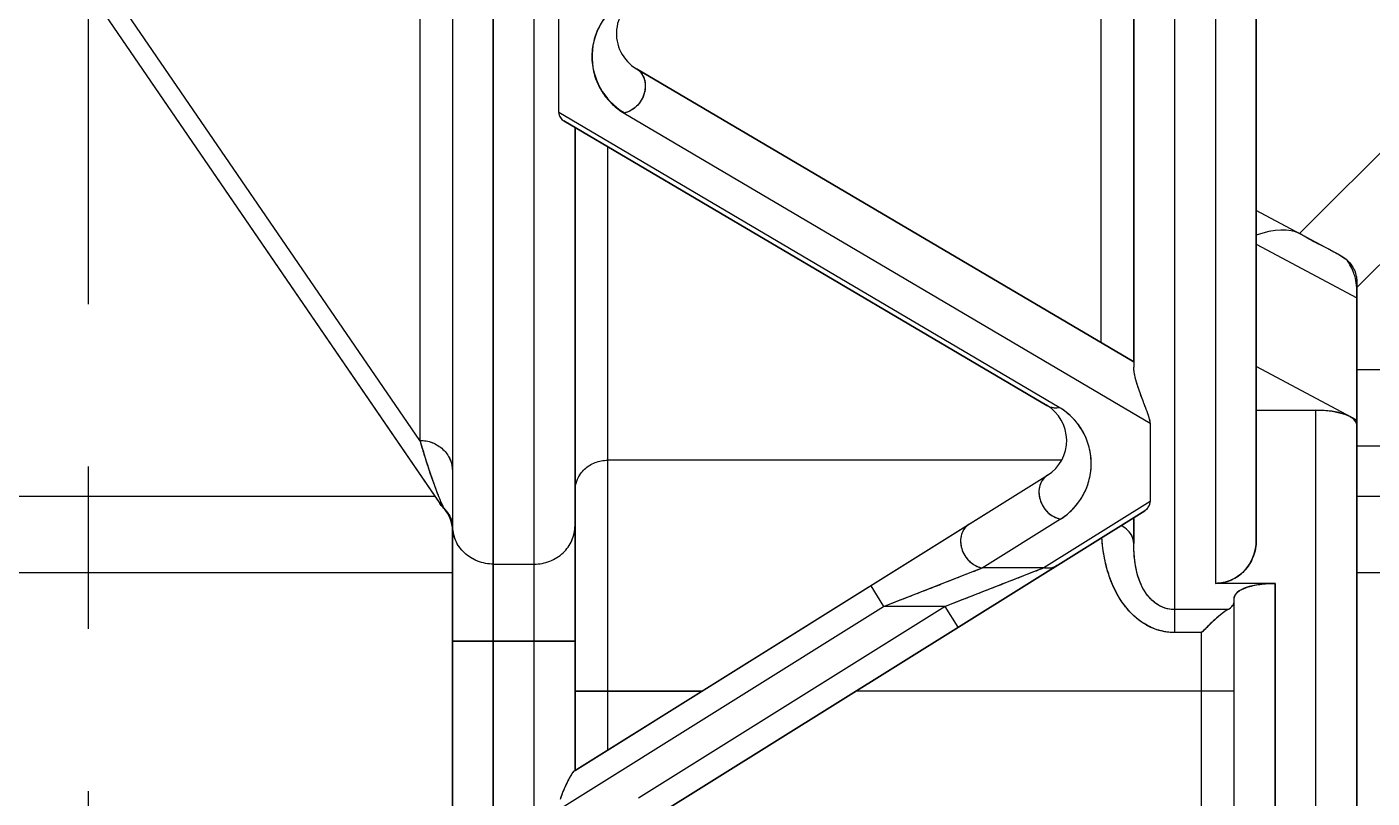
# Model space of a CAD drawing. Header units: millimetres. Extents: x 27275 to 28529, y -21406 to -20519.
# Drawn here: x 27855.51 to 27872.08, y -20841.21 to -20831.71 of the extents above; entities that cross this region are included whole.
import ezdxf

# ---------------------------------------------------------------- set-up
doc = ezdxf.new("R2010")
doc.units = ezdxf.units.MM
doc.header["$LTSCALE"] = 8
doc.linetypes.add('CENTER', pattern=[2, 1.25, -0.25, 0.25, -0.25])
for name, color, linetype in [('Cav-cor', 30, 'Continuous'), ('CL', 1, 'Continuous'), ('PRODUCT', 1, 'Continuous')]:
    doc.layers.add(name, color=color, linetype=linetype)

msp = doc.modelspace()

# ---------------------------------------------------------------- linework, layer by layer
at = {"layer": 'Cav-cor', "color": 241}
for p, q in [((27870.148, -20795.004), (27870.148, -20838.563)), ((27861.253, -20884.466), (27861.253, -20825.366)), ((27860.348, -20825.444), (27860.348, -20836.801)), ((27860.75, -20825.602), (27860.75, -20837.852)), ((27861.756, -20861.43), (27861.756, -20825.568)), ((27869.645, -20828.791), (27869.645, -20839.17)), ((27870.651, -20838.03), (27870.651, -20828.713)), ((27876.677, -20828.759), (27871.182, -20834.254)), ((27869.142, -20835.835), (27869.142, -20829.279)), ((27868.74, -20835.598), (27868.74, -20829.415)), ((27877.363, -20829.445), (27871.888, -20834.919)), ((27855.579, -20830.257), (27860.568, -20837.541)), ((27860.348, -20836.801), (27856.011, -20830.47)), ((27862.058, -20832.76), (27862.058, -20831.367)), ((27869.142, -20835.835), (27863.016, -20832.223)), ((27868.222, -20836.395), (27862.058, -20832.76)), ((27862.863, -20832.768), (27869.344, -20836.589)), ((27862.121, -20832.864), (27868.069, -20836.37)), ((27862.259, -20832.945), (27862.259, -20840.869)), ((27862.661, -20833.182), (27862.661, -20840.617)), ((27871.184, -20834.255), (27871.182, -20834.254)), ((27870.651, -20834.385), (27871.889, -20835.047)), ((27871.889, -20884.437), (27871.889, -20834.919)), ((27871.889, -20836.553), (27870.651, -20835.891)), ((27871.889, -20835.928), (27880.371, -20835.928)), ((27870.651, -20836.429), (27871.386, -20836.429)), ((27871.386, -20861.43), (27871.386, -20836.429)), ((27869.344, -20836.589), (27869.344, -20837.555)), ((27871.889, -20836.868), (27880.371, -20836.868)), ((27868.254, -20837.046), (27862.661, -20837.046)), ((27862.259, -20840.869), (27868.08, -20837.23)), ((27850.25, -20837.489), (27860.533, -20837.489)), ((27860.568, -20837.541), (27860.609, -20837.599)), ((27860.609, -20837.599), (27860.617, -20837.61)), ((27869.344, -20837.555), (27868.034, -20838.374)), ((27871.889, -20837.489), (27880.281, -20837.489)), ((27863.203, -20841.465), (27869.276, -20837.668)), ((27867.275, -20838.374), (27868.24, -20837.77)), ((27869.142, -20838.072), (27869.142, -20837.752)), ((27860.75, -20893.592), (27860.75, -20837.869)), ((27850.25, -20838.428), (27860.75, -20838.428)), ((27861.253, -20838.326), (27861.756, -20838.326)), ((27866.061, -20838.848), (27867.275, -20838.374)), ((27868.034, -20838.374), (27866.82, -20838.848)), ((27868.034, -20838.374), (27867.275, -20838.374)), ((27871.889, -20838.428), (27880.281, -20838.428)), ((27865.901, -20838.592), (27866.061, -20838.848)), ((27870.883, -20838.563), (27870.148, -20838.563)), ((27870.883, -20864.021), (27870.883, -20838.563)), ((27870.38, -20846.552), (27870.38, -20838.741)), ((27862.127, -20841.307), (27866.061, -20838.848)), ((27866.82, -20838.848), (27863.043, -20841.209)), ((27866.82, -20838.848), (27866.061, -20838.848)), ((27866.98, -20839.104), (27866.82, -20838.848)), ((27870.3, -20838.887), (27869.645, -20838.887)), ((27860.75, -20839.274), (27862.259, -20839.274)), ((27869.978, -20839.17), (27869.645, -20839.17)), ((27869.978, -20846.313), (27869.978, -20839.17)), ((27862.259, -20839.891), (27863.823, -20839.891)), ((27870.38, -20839.891), (27865.721, -20839.891))]:
    msp.add_line(p, q, dxfattribs=at)
for centre, radius, start, end in [((27863.272, -20831.79), 0.503, 108.6358, 239.4758), ((27863.27, -20832.071), 0.801, 116.6478, 239.4758), ((27867.813, -20836.803), 0.503, 302.01, 59.4758), ((27867.813, -20837.088), 0.805, 302.0098, 59.476), ((27860.944, -20837.342), 0.422, 217.5159, 220.9657), ((27860.878, -20837.404), 0.332, 218.2753, 220.4613), ((27860.922, -20837.367), 0.39, 220.524, 224.8825), ((27860.466, -20837.869), 0.284, 359.9934, 19.7677), ((27861.207, -20837.85), 0.457, 187.3784, 203.6505)]:
    msp.add_arc(centre, radius, start, end, dxfattribs=at)
for centre, major_axis, ratio, start_param, end_param in [((27870.651, -20834.654), (0.621, 0.313), 0.504607, 0.343802, 1.321373), ((27871.386, -20834.946), (0, 0.534), 0.942641, -1.570796, -1.520929), ((27871.386, -20836.607), (0.503, 0), 0.354119, 0, 1.570796), ((27870.148, -20838.03), (0, 0.534), 0.942641, -3.141593, -1.570796), ((27870.883, -20838.741), (0.503, 0), 0.354119, 1.570796, 3.141593)]:
    msp.add_ellipse(centre, major_axis=major_axis, ratio=ratio, start_param=start_param, end_param=end_param, dxfattribs=at)
for points, knots in [([(27863.016, -20832.223), (27863.038, -20832.236), (27863.079, -20832.273), (27863.131, -20832.374), (27863.127, -20832.532), (27863.032, -20832.692), (27862.92, -20832.757), (27862.863, -20832.768)], [0, 0, 0, 0, 0.111587, 0.228418, 0.48051, 0.748065, 1, 1, 1, 1]), ([(27862.058, -20832.76), (27862.058, -20832.783), (27862.073, -20832.825), (27862.105, -20832.854), (27862.121, -20832.864)], [0, 0, 0, 0, 0.535108, 1, 1, 1, 1]), ([(27871.568, -20834.46), (27871.525, -20834.437), (27871.443, -20834.396), (27871.333, -20834.34), (27871.249, -20834.293), (27871.203, -20834.265), (27871.184, -20834.255)], [0, 0, 0, 0, 0.340162, 0.628039, 0.850738, 1, 1, 1, 1]), ([(27871.769, -20834.581), (27871.752, -20834.569), (27871.687, -20834.526), (27871.619, -20834.487), (27871.568, -20834.46)], [0, 0, 0, 0, 0.260072, 1, 1, 1, 1]), ([(27871.871, -20834.803), (27871.866, -20834.783), (27871.842, -20834.704), (27871.803, -20834.631), (27871.769, -20834.581)], [0, 0, 0, 0, 0.254579, 1, 1, 1, 1]), ([(27869.344, -20836.589), (27869.344, -20836.571), (27869.335, -20836.531), (27869.315, -20836.469), (27869.288, -20836.4), (27869.259, -20836.324), (27869.226, -20836.238), (27869.191, -20836.138), (27869.159, -20836.024), (27869.142, -20835.941), (27869.142, -20835.898)], [0, 0, 0, 0, 0.076126, 0.167327, 0.269897, 0.383115, 0.508519, 0.650838, 0.822376, 1, 1, 1, 1]), ([(27868.069, -20836.37), (27868.091, -20836.383), (27868.142, -20836.401), (27868.195, -20836.4), (27868.222, -20836.395)], [0, 0, 0, 0, 0.48969, 1, 1, 1, 1]), ([(27860.348, -20836.801), (27860.364, -20836.858), (27860.428, -20837.068), (27860.496, -20837.277), (27860.553, -20837.427)], [0, 0, 0, 0, 0.269838, 1, 1, 1, 1]), ([(27860.348, -20836.801), (27860.4, -20836.801), (27860.504, -20836.82), (27860.638, -20836.904), (27860.729, -20837.029), (27860.75, -20837.13), (27860.75, -20837.179)], [0, 0, 0, 0, 0.257136, 0.510152, 0.757222, 1, 1, 1, 1]), ([(27862.259, -20837.425), (27862.259, -20837.376), (27862.28, -20837.275), (27862.371, -20837.149), (27862.504, -20837.065), (27862.609, -20837.046), (27862.661, -20837.046)], [0, 0, 0, 0, 0.243144, 0.490359, 0.743221, 1, 1, 1, 1]), ([(27868.08, -20837.23), (27868.058, -20837.244), (27868.018, -20837.281), (27867.967, -20837.383), (27867.973, -20837.54), (27868.07, -20837.698), (27868.182, -20837.76), (27868.24, -20837.77)], [0, 0, 0, 0, 0.112494, 0.229818, 0.481283, 0.747568, 1, 1, 1, 1]), ([(27860.553, -20837.427), (27860.559, -20837.443), (27860.583, -20837.505), (27860.608, -20837.566), (27860.629, -20837.61)], [0, 0, 0, 0, 0.266935, 1, 1, 1, 1]), ([(27869.276, -20837.668), (27869.283, -20837.664), (27869.31, -20837.644), (27869.33, -20837.614), (27869.338, -20837.589)], [0, 0, 0, 0, 0.234469, 1, 1, 1, 1]), ([(27869.338, -20837.589), (27869.339, -20837.587), (27869.342, -20837.576), (27869.344, -20837.564), (27869.344, -20837.555)], [0, 0, 0, 0, 0.236219, 1, 1, 1, 1]), ([(27861.756, -20838.326), (27861.821, -20838.326), (27861.952, -20838.302), (27862.119, -20838.197), (27862.232, -20838.04), (27862.259, -20837.914), (27862.259, -20837.852)], [0, 0, 0, 0, 0.256779, 0.509641, 0.756856, 1, 1, 1, 1]), ([(27867.115, -20837.833), (27867.093, -20837.847), (27867.053, -20837.884), (27867.002, -20837.986), (27867.008, -20838.143), (27867.105, -20838.301), (27867.217, -20838.363), (27867.275, -20838.374)], [0, 0, 0, 0, 0.112492, 0.229815, 0.481282, 0.747569, 1, 1, 1, 1]), ([(27869.044, -20837.889), (27869.031, -20837.878), (27869.011, -20837.865), (27868.991, -20837.853), (27868.985, -20837.85)], [0, 0, 0, 0, 0.744033, 1, 1, 1, 1]), ([(27869.142, -20838.072), (27869.142, -20838.038), (27869.123, -20837.967), (27869.074, -20837.912), (27869.044, -20837.889)], [0, 0, 0, 0, 0.473514, 1, 1, 1, 1]), ([(27860.897, -20838.187), (27860.886, -20838.176), (27860.842, -20838.131), (27860.807, -20838.077), (27860.788, -20838.033)], [0, 0, 0, 0, 0.252537, 1, 1, 1, 1]), ([(27869.645, -20839.17), (27869.572, -20839.17), (27869.426, -20839.146), (27869.23, -20839.046), (27869.071, -20838.9), (27868.912, -20838.676), (27868.794, -20838.37), (27868.757, -20838.119), (27868.748, -20837.999)], [0, 0, 0, 0, 0.135241, 0.269595, 0.402073, 0.531473, 0.776517, 1, 1, 1, 1]), ([(27869.645, -20838.887), (27869.589, -20838.887), (27869.478, -20838.861), (27869.348, -20838.764), (27869.26, -20838.644), (27869.189, -20838.485), (27869.149, -20838.292), (27869.142, -20838.142), (27869.142, -20838.072)], [0, 0, 0, 0, 0.159449, 0.31, 0.448482, 0.575631, 0.802161, 1, 1, 1, 1]), ([(27861.253, -20838.326), (27861.188, -20838.326), (27861.057, -20838.302), (27860.944, -20838.231), (27860.897, -20838.187)], [0, 0, 0, 0, 0.503843, 1, 1, 1, 1]), ([(27870.3, -20838.887), (27870.323, -20838.873), (27870.362, -20838.845), (27870.38, -20838.798), (27870.38, -20838.778)], [0, 0, 0, 0, 0.576395, 1, 1, 1, 1]), ([(27870.3, -20838.887), (27870.275, -20838.901), (27870.224, -20838.939), (27870.115, -20839.031), (27870.033, -20839.112), (27869.978, -20839.17)], [0, 0, 0, 0, 0.199442, 0.441945, 1, 1, 1, 1]), ([(27862.249, -20840.875), (27862.242, -20840.879), (27862.23, -20840.896), (27862.21, -20840.925), (27862.188, -20840.965), (27862.155, -20841.027), (27862.115, -20841.114), (27862.088, -20841.188), (27862.077, -20841.227)], [0, 0, 0, 0, 0.059149, 0.153587, 0.270967, 0.402579, 0.691326, 1, 1, 1, 1])]:
    msp.add_open_spline(points, degree=3, knots=knots, dxfattribs=at)
for points in [[(27871.888, -20834.919), (27871.887, -20834.88), (27871.881, -20834.841), (27871.871, -20834.803)], [(27860.645, -20837.642), (27860.663, -20837.66), (27860.68, -20837.679), (27860.694, -20837.699)], [(27860.694, -20837.699), (27860.71, -20837.722), (27860.724, -20837.747), (27860.733, -20837.773)]]:
    msp.add_open_spline(points, degree=3, dxfattribs=at)
at = {"layer": 'CL', "color": 6, "linetype": 'CENTER'}
msp.add_line((27856.266, -20899.125), (27856.266, -20785.5), dxfattribs=at)
at = {"layer": 'PRODUCT'}
for p, q in [((27870.148, -20795.004), (27870.148, -20838.563)), ((27870.651, -20795.004), (27870.651, -20838.03)), ((27861.253, -20825.366), (27861.253, -20884.466)), ((27860.348, -20825.444), (27860.348, -20836.801)), ((27860.75, -20825.599), (27860.75, -20893.592)), ((27861.756, -20861.43), (27861.756, -20825.568)), ((27869.645, -20828.791), (27869.645, -20839.17)), ((27869.142, -20829.279), (27869.142, -20835.898)), ((27868.74, -20835.598), (27868.74, -20829.415)), ((27855.585, -20830.266), (27860.595, -20837.58)), ((27860.348, -20836.801), (27856.011, -20830.47)), ((27862.058, -20832.76), (27862.058, -20831.367)), ((27863.016, -20832.223), (27869.142, -20835.835)), ((27868.222, -20836.395), (27862.058, -20832.76)), ((27862.863, -20832.768), (27869.344, -20836.589)), ((27868.069, -20836.37), (27862.121, -20832.864)), ((27862.259, -20840.869), (27862.259, -20832.945)), ((27862.661, -20833.182), (27862.661, -20840.617)), ((27871.689, -20834.525), (27870.651, -20833.97)), ((27870.651, -20834.385), (27871.889, -20835.047)), ((27871.889, -20834.846), (27871.889, -20884.437)), ((27871.889, -20836.553), (27870.651, -20835.891)), ((27870.651, -20836.429), (27871.386, -20836.429)), ((27871.386, -20861.43), (27871.386, -20836.429)), ((27869.344, -20836.589), (27869.344, -20837.555)), ((27868.254, -20837.046), (27862.661, -20837.046)), ((27862.249, -20840.875), (27868.08, -20837.23)), ((27860.596, -20837.581), (27860.642, -20837.637)), ((27860.642, -20837.637), (27860.644, -20837.642)), ((27869.344, -20837.555), (27868.034, -20838.374)), ((27869.276, -20837.668), (27863.203, -20841.465)), ((27867.275, -20838.374), (27868.24, -20837.77)), ((27869.142, -20837.752), (27869.142, -20838.072)), ((27861.253, -20838.326), (27861.756, -20838.326)), ((27868.034, -20838.374), (27867.275, -20838.374)), ((27865.901, -20838.592), (27866.061, -20838.848)), ((27870.883, -20838.563), (27870.148, -20838.563)), ((27870.883, -20838.563), (27870.883, -20864.021)), ((27870.38, -20846.552), (27870.38, -20838.741)), ((27862.127, -20841.307), (27866.061, -20838.848)), ((27866.82, -20838.848), (27863.043, -20841.209)), ((27866.82, -20838.848), (27866.061, -20838.848)), ((27866.98, -20839.104), (27866.82, -20838.848)), ((27870.3, -20838.887), (27869.645, -20838.887)), ((27862.259, -20839.274), (27860.75, -20839.274)), ((27869.978, -20839.17), (27869.645, -20839.17)), ((27869.978, -20846.313), (27869.978, -20839.17)), ((27863.823, -20839.891), (27862.259, -20839.891)), ((27870.38, -20839.891), (27865.721, -20839.891))]:
    msp.add_line(p, q, dxfattribs=at)
for centre, start, end in [((27863.272, -20831.79), 108.6358, 239.4758), ((27867.813, -20836.803), 302.01, 59.4758)]:
    msp.add_arc(centre, 0.503, start, end, dxfattribs=at)
for points, start_tangent, end_tangent in [([(27862.91, -20831.355), (27862.829, -20831.402), (27862.757, -20831.456), (27862.691, -20831.517), (27862.633, -20831.585), (27862.582, -20831.66), (27862.538, -20831.743), (27862.504, -20831.833), (27862.48, -20831.931), (27862.468, -20832.037), (27862.47, -20832.147), (27862.487, -20832.255), (27862.517, -20832.355), (27862.558, -20832.446), (27862.606, -20832.527), (27862.661, -20832.599), (27862.721, -20832.662), (27862.788, -20832.718), (27862.863, -20832.768)], (-0.893954, -0.448159), (0.861461, -0.507825)), ([(27863.016, -20832.223), (27863.1, -20832.316), (27863.125, -20832.451), (27863.085, -20832.593), (27862.99, -20832.708), (27862.863, -20832.768)], (0.861415, -0.507902), (-0.982607, -0.185696)), ([(27862.058, -20832.76), (27862.063, -20832.792), (27862.076, -20832.82), (27862.096, -20832.844), (27862.121, -20832.864)], (0, -1), (0.861415, -0.507902)), ([(27871.69, -20834.525), (27871.74, -20834.557), (27871.85, -20834.686), (27871.889, -20834.846)], (0.881797, -0.471629), (0, -1)), ([(27869.344, -20836.589), (27869.337, -20836.541), (27869.318, -20836.481), (27869.293, -20836.412), (27869.266, -20836.343), (27869.242, -20836.278), (27869.219, -20836.216), (27869.197, -20836.153), (27869.177, -20836.087), (27869.159, -20836.018), (27869.146, -20835.948), (27869.142, -20835.898)], (0, 1), (0, 1)), ([(27868.069, -20836.37), (27868.116, -20836.391), (27868.168, -20836.399), (27868.222, -20836.395)], (0.861415, -0.507902), (0.982607, 0.185696)), ([(27868.24, -20837.77), (27868.309, -20837.722), (27868.371, -20837.668), (27868.427, -20837.608), (27868.478, -20837.542), (27868.522, -20837.469), (27868.559, -20837.39), (27868.588, -20837.304), (27868.609, -20837.209), (27868.618, -20837.103), (27868.612, -20836.993), (27868.592, -20836.885), (27868.559, -20836.787), (27868.519, -20836.701), (27868.472, -20836.625), (27868.419, -20836.558), (27868.359, -20836.497), (27868.294, -20836.443), (27868.222, -20836.395)], (0.84796, 0.53006), (-0.861576, 0.507629)), ([(27871.386, -20836.429), (27871.548, -20836.438), (27871.692, -20836.466), (27871.806, -20836.509)], (1, 0), (0.881657, -0.471892)), ([(27871.806, -20836.509), (27871.867, -20836.555), (27871.871, -20836.56)], (0.881657, -0.471892), (0.595836, -0.803106)), ([(27871.871, -20836.56), (27871.889, -20836.607)], (0.595836, -0.803106), (0, -1)), ([(27860.348, -20836.801), (27860.455, -20837.147), (27860.553, -20837.427)], (0.283279, -0.959037), (0.351395, -0.936227)), ([(27860.348, -20836.801), (27860.502, -20836.83), (27860.632, -20836.912), (27860.719, -20837.035), (27860.75, -20837.179)], (1, 0), (0, -1)), ([(27862.259, -20837.425), (27862.29, -20837.28), (27862.377, -20837.157), (27862.507, -20837.075), (27862.661, -20837.046)], (0, 1), (1, 0)), ([(27868.08, -20837.23), (27867.997, -20837.325), (27867.974, -20837.459), (27868.016, -20837.6), (27868.112, -20837.713), (27868.24, -20837.77)], (-0.847956, -0.530067), (0.984485, -0.175468)), ([(27860.553, -20837.427), (27860.612, -20837.574)], (0.351395, -0.936227), (0.40529, -0.914188)), ([(27860.644, -20837.641), (27860.63, -20837.625), (27860.596, -20837.581)], (-0.676704, 0.736255), (-0.565748, 0.824578)), ([(27860.612, -20837.574), (27860.642, -20837.637)], (0.40529, -0.914188), (0.446838, -0.894615)), ([(27860.642, -20837.637), (27860.701, -20837.718)], (0.682805, -0.730601), (0.480941, -0.876753)), ([(27869.276, -20837.668), (27869.303, -20837.646), (27869.324, -20837.62), (27869.338, -20837.589), (27869.344, -20837.555)], (0.847956, 0.530067), (0, 1)), ([(27860.721, -20837.763), (27860.644, -20837.641)], (-0.3741, 0.927388), (-0.676892, 0.736082)), ([(27860.701, -20837.718), (27860.717, -20837.752)], (0.480941, -0.876753), (0.396267, -0.918135)), ([(27860.717, -20837.752), (27860.726, -20837.773)], (0.396267, -0.918135), (0.343908, -0.939003)), ([(27860.75, -20837.914), (27860.721, -20837.763)], (-0.000048, 1), (-0.3741, 0.927388)), ([(27860.726, -20837.773), (27860.737, -20837.811), (27860.745, -20837.849)], (0.343908, -0.939003), (0.152941, -0.988235)), ([(27860.745, -20837.849), (27860.75, -20837.91)], (0.152941, -0.988235), (0.000052, -1)), ([(27861.253, -20838.326), (27861.06, -20838.29), (27860.897, -20838.187), (27860.788, -20838.033), (27860.75, -20837.852)], (-1, 0), (0, 1)), ([(27861.756, -20838.326), (27861.948, -20838.29), (27862.112, -20838.187), (27862.221, -20838.033), (27862.259, -20837.852)], (1, 0), (0, 1)), ([(27867.115, -20837.833), (27867.032, -20837.928), (27867.009, -20838.062), (27867.051, -20838.203), (27867.147, -20838.316), (27867.275, -20838.374)], (-0.847956, -0.530067), (0.984482, -0.175485)), ([(27869.124, -20837.988), (27869.07, -20837.912), (27868.985, -20837.85)], (-0.409852, 0.912152), (-0.881589, 0.472017)), ([(27869.645, -20839.17), (27869.452, -20839.142), (27869.268, -20839.059), (27869.099, -20838.919), (27868.956, -20838.73), (27868.85, -20838.504), (27868.782, -20838.256), (27868.748, -20837.999)], (-1, 0.000594), (-0.075532, 0.997143)), ([(27869.142, -20838.072), (27869.124, -20837.988)], (0, 1), (-0.409852, 0.912152)), ([(27869.645, -20838.887), (27869.526, -20838.868), (27869.413, -20838.81), (27869.312, -20838.712), (27869.233, -20838.58), (27869.179, -20838.424), (27869.151, -20838.252), (27869.142, -20838.072)], (-1, 0.00027), (0.000113, 1)), ([(27870.651, -20838.03), (27870.612, -20838.237), (27870.501, -20838.41), (27870.338, -20838.524), (27870.148, -20838.563)], (0, -1), (-1, 0)), ([(27866.061, -20838.848), (27866.307, -20838.752), (27866.529, -20838.665), (27866.727, -20838.588), (27866.902, -20838.519), (27867.053, -20838.46), (27867.18, -20838.411), (27867.275, -20838.374)], (0.931427, 0.363929), (0.931647, 0.363364)), ([(27868.034, -20838.374), (27867.939, -20838.411), (27867.812, -20838.46), (27867.66, -20838.52), (27867.485, -20838.588), (27867.287, -20838.665), (27867.066, -20838.752), (27866.82, -20838.848)], (-0.931649, -0.36336), (-0.931426, -0.363931)), ([(27868.194, -20838.345), (27868.145, -20838.368), (27868.091, -20838.377), (27868.034, -20838.374)], (-0.847956, -0.530067), (-0.984486, 0.175466)), ([(27870.42, -20838.672), (27870.531, -20838.614), (27870.694, -20838.576), (27870.883, -20838.563)], (0.747558, 0.664197), (1, 0)), ([(27870.3, -20838.887), (27870.343, -20838.855), (27870.371, -20838.818), (27870.38, -20838.778)], (0.863623, 0.504138), (0, 1)), ([(27870.38, -20838.741), (27870.42, -20838.672)], (0, 1), (0.747558, 0.664197)), ([(27870.3, -20838.887), (27870.204, -20838.956), (27870.094, -20839.054), (27869.978, -20839.17)], (-0.863623, -0.504138), (-0.69204, -0.721859)), ([(27862.249, -20840.875), (27862.225, -20840.903), (27862.192, -20840.958)], (-0.847956, -0.530067), (-0.493208, -0.869911)), ([(27862.192, -20840.958), (27862.152, -20841.036), (27862.111, -20841.129), (27862.077, -20841.227)], (-0.493208, -0.869911), (-0.267914, -0.963443))]:
    msp.add_spline(points, degree=3, dxfattribs=dict(at, start_tangent=start_tangent, end_tangent=end_tangent))

doc.saveas('drawing.dxf')
